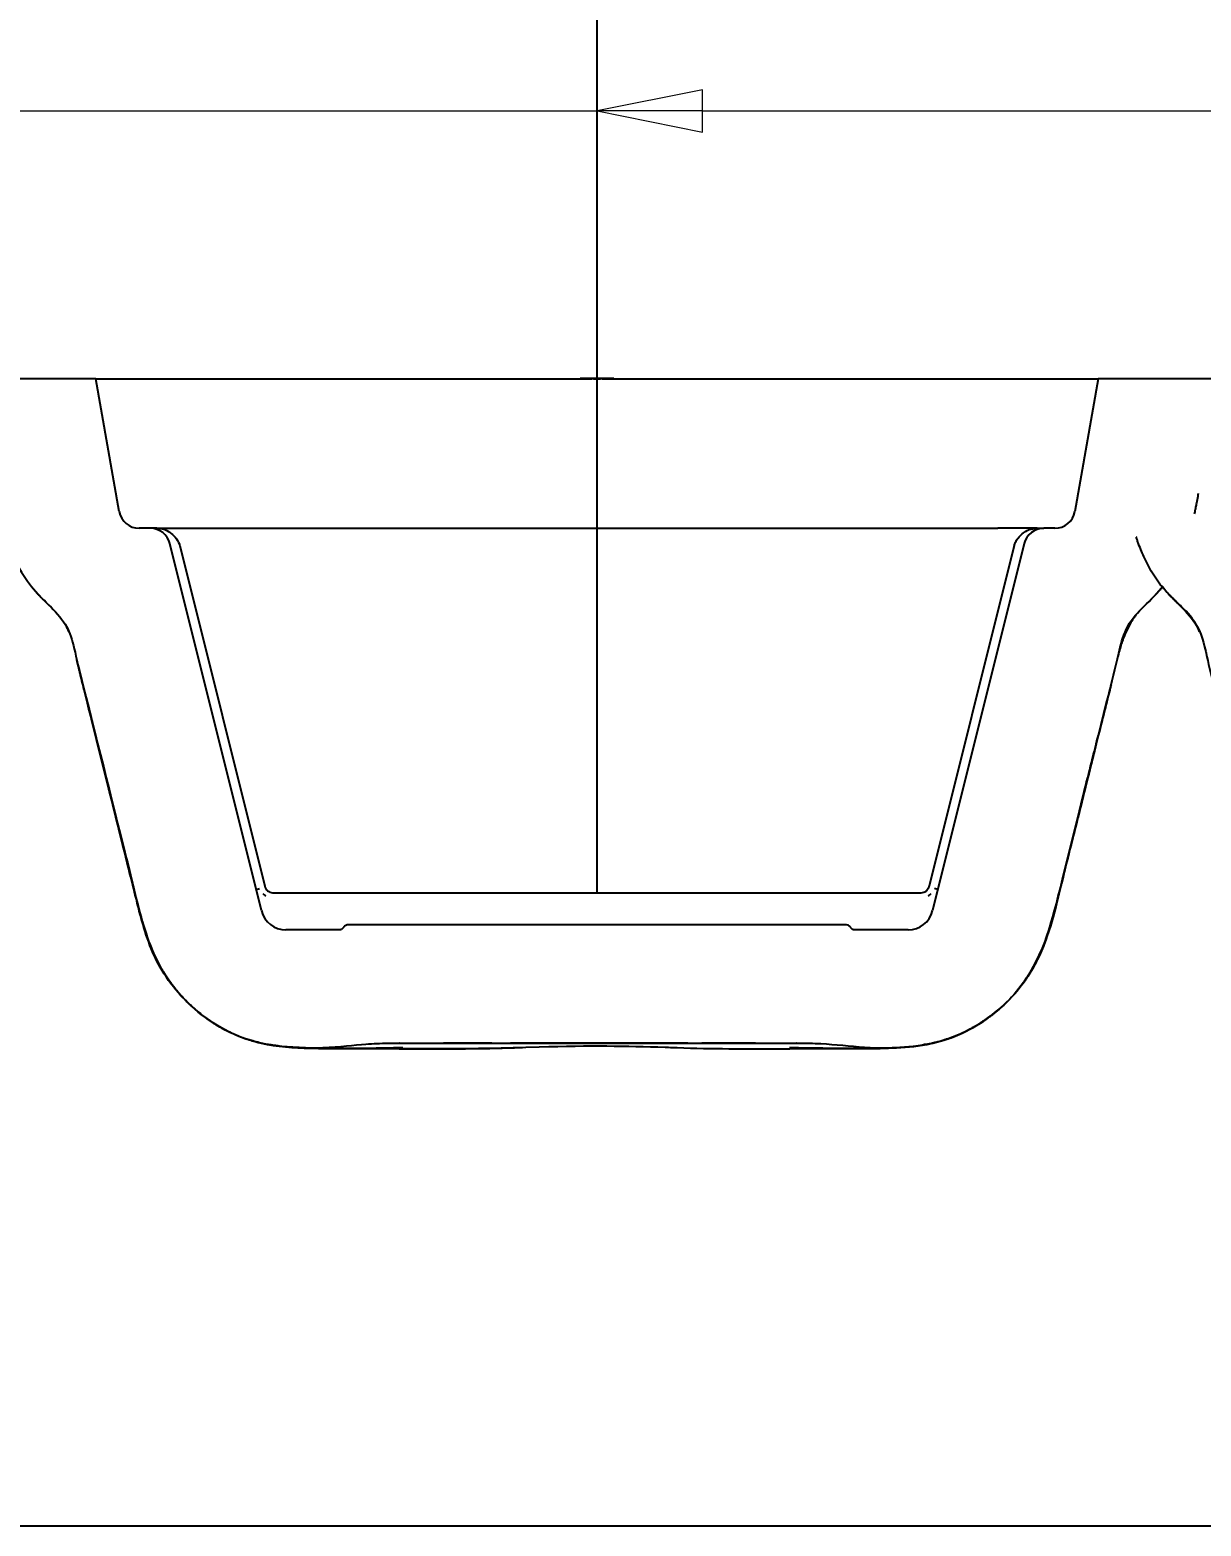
# Model space of a CAD drawing. Header units: millimetres. Extents: x 0 to 1486, y 0 to 1051.
# Drawn here: x 510.09 to 544.79, y 505.32 to 549.66 of the extents above; entities that cross this region are included whole.
import ezdxf

# ---------------------------------------------------------------- set-up
doc = ezdxf.new("R2010")
doc.units = ezdxf.units.MM
doc.header["$LTSCALE"] = 1.25
for name, color, linetype, lineweight, true_color in [('Bemaßungen(DIN)', 7, 'Continuous', 5, 0x262659), ('Schraffur', 7, 'Continuous', 9, 0x1e1e47), ('Sichtbare Kanten(DIN)', 7, 'Continuous', 25, 0x262659)]:
    doc.layers.add(name, color=color, linetype=linetype, lineweight=lineweight, true_color=true_color)
doc.styles.add('Aktuell-DINGroßer Text', font='arial.ttf')
doc.dimstyles.new('STANDARD-DIN', dxfattribs={"dimscale": 1.25, "dimtxt": 5.25, "dimasz": 2.5, "dimexe": 3.175, "dimexo": 0, "dimgap": 0.8, "dimtad": 1, "dimrnd": 1e-08, "dimtxsty": 'Aktuell-DINGroßer Text', "dimcen": 0.09, "dimdle": 10, "dimclrd": 256, "dimclre": 256, "dimclrt": 256, "dimazin": 2, "dimtfac": 0.666667, "dimtmove": 0, "dimatfit": 3, "dimfxl": 1, "dimtolj": 1, "dimlwd": 25, "dimlwe": 25, "dimarcsym": 0})

# ---------------------------------------------------------------- blocks, each defined once
blk = doc.blocks.new('*D120')
at = {"layer": 'Bemaßungen(DIN)', "color": 250, "linetype": 'Continuous', "lineweight": 25, "true_color": 0x3f3f3f, "transparency": 16777216}
blk.add_line((526.888, 524.094), (526.888, 551.23), dxfattribs=at)
at = {"layer": 'Defpoints', "color": 0, "linetype": 'Continuous', "transparency": 16777216}
for p in [(526.888, 551.23), (645.138, 539.324), (526.888, 524.094)]:
    blk.add_point(p, dxfattribs=at)
at = {"layer": 'Bemaßungen(DIN)', "color": 179, "linetype": 'Continuous', "lineweight": 25, "true_color": 0x262659, "transparency": 16777216, "insert": (526.888, 552.23), "char_height": 6.5625, "attachment_point": 4, "rotation": 90, "style": 'Aktuell-DINGroßer Text'}
blk.add_mtext('\\A1;118,25', dxfattribs=at)
blk = doc.blocks.new('*D121')
at = {"layer": 'Bemaßungen(DIN)', "color": 250, "linetype": 'Continuous', "lineweight": 25, "true_color": 0x3f3f3f, "transparency": 16777216}
blk.add_line((491.388, 524.094), (491.388, 551.23), dxfattribs=at)
at = {"layer": 'Defpoints', "color": 0, "linetype": 'Continuous', "transparency": 16777216}
for p in [(491.388, 551.23), (645.138, 539.324), (491.388, 524.094)]:
    blk.add_point(p, dxfattribs=at)
at = {"layer": 'Bemaßungen(DIN)', "color": 179, "linetype": 'Continuous', "lineweight": 25, "true_color": 0x262659, "transparency": 16777216, "insert": (491.388, 552.23), "char_height": 6.5625, "attachment_point": 4, "rotation": 90, "style": 'Aktuell-DINGroßer Text'}
blk.add_mtext('\\A1;153,75', dxfattribs=at)
blk = doc.blocks.new('*D122')
at = {"layer": 'Bemaßungen(DIN)', "color": 250, "linetype": 'Continuous', "lineweight": 25, "true_color": 0x3f3f3f, "transparency": 16777216}
blk.add_line((457.888, 524.094), (457.888, 551.23), dxfattribs=at)
at = {"layer": 'Defpoints', "color": 0, "linetype": 'Continuous', "transparency": 16777216}
for p in [(457.888, 551.23), (645.138, 539.324), (457.888, 524.094)]:
    blk.add_point(p, dxfattribs=at)
at = {"layer": 'Bemaßungen(DIN)', "color": 179, "linetype": 'Continuous', "lineweight": 25, "true_color": 0x262659, "transparency": 16777216, "insert": (457.888, 552.23), "char_height": 6.5625, "attachment_point": 4, "rotation": 90, "style": 'Aktuell-DINGroßer Text'}
blk.add_mtext('\\A1;187,25', dxfattribs=at)
blk = doc.blocks.new('*D123')
at = {"layer": 'Bemaßungen(DIN)', "color": 250, "linetype": 'Continuous', "lineweight": 25, "true_color": 0x3f3f3f, "transparency": 16777216}
blk.add_line((424.388, 524.094), (424.388, 551.23), dxfattribs=at)
at = {"layer": 'Defpoints', "color": 0, "linetype": 'Continuous', "transparency": 16777216}
for p in [(424.388, 551.23), (645.138, 539.324), (424.388, 524.094)]:
    blk.add_point(p, dxfattribs=at)
at = {"layer": 'Bemaßungen(DIN)', "color": 179, "linetype": 'Continuous', "lineweight": 25, "true_color": 0x262659, "transparency": 16777216, "insert": (424.388, 552.23), "char_height": 6.5625, "attachment_point": 4, "rotation": 90, "style": 'Aktuell-DINGroßer Text'}
blk.add_mtext('\\A1;220,75', dxfattribs=at)
blk = doc.blocks.new('*D124')
at = {"layer": 'Bemaßungen(DIN)', "color": 250, "linetype": 'Continuous', "lineweight": 25, "true_color": 0x3f3f3f, "transparency": 16777216}
blk.add_line((390.888, 524.094), (390.888, 551.23), dxfattribs=at)
at = {"layer": 'Defpoints', "color": 0, "linetype": 'Continuous', "transparency": 16777216}
for p in [(390.888, 551.23), (645.138, 539.324), (390.888, 524.094)]:
    blk.add_point(p, dxfattribs=at)
at = {"layer": 'Bemaßungen(DIN)', "color": 179, "linetype": 'Continuous', "lineweight": 25, "true_color": 0x262659, "transparency": 16777216, "insert": (390.888, 552.23), "char_height": 6.5625, "attachment_point": 4, "rotation": 90, "style": 'Aktuell-DINGroßer Text'}
blk.add_mtext('\\A1;254,25', dxfattribs=at)
blk = doc.blocks.new('*D125')
at = {"layer": 'Bemaßungen(DIN)', "color": 250, "linetype": 'Continuous', "lineweight": 25, "true_color": 0x3f3f3f, "transparency": 16777216}
blk.add_line((355.388, 523.144), (355.388, 551.23), dxfattribs=at)
at = {"layer": 'Defpoints', "color": 0, "linetype": 'Continuous', "transparency": 16777216}
for p in [(355.388, 551.23), (645.138, 539.324), (355.388, 523.144)]:
    blk.add_point(p, dxfattribs=at)
at = {"layer": 'Bemaßungen(DIN)', "color": 179, "linetype": 'Continuous', "lineweight": 25, "true_color": 0x262659, "transparency": 16777216, "insert": (355.388, 552.23), "char_height": 6.5625, "attachment_point": 4, "rotation": 90, "style": 'Aktuell-DINGroßer Text'}
blk.add_mtext('\\A1;289,75', dxfattribs=at)
blk = doc.blocks.new('*D126')
at = {"layer": 'Bemaßungen(DIN)', "color": 250, "linetype": 'Continuous', "lineweight": 25, "true_color": 0x3f3f3f, "transparency": 16777216}
blk.add_line((321.888, 524.094), (321.888, 551.23), dxfattribs=at)
at = {"layer": 'Defpoints', "color": 0, "linetype": 'Continuous', "transparency": 16777216}
for p in [(321.888, 551.23), (645.138, 539.324), (321.888, 524.094)]:
    blk.add_point(p, dxfattribs=at)
at = {"layer": 'Bemaßungen(DIN)', "color": 179, "linetype": 'Continuous', "lineweight": 25, "true_color": 0x262659, "transparency": 16777216, "insert": (321.888, 552.23), "char_height": 6.5625, "attachment_point": 4, "rotation": 90, "style": 'Aktuell-DINGroßer Text'}
blk.add_mtext('\\A1;323,25', dxfattribs=at)
blk = doc.blocks.new('*D127')
at = {"layer": 'Bemaßungen(DIN)', "color": 250, "linetype": 'Continuous', "lineweight": 25, "true_color": 0x3f3f3f, "transparency": 16777216}
blk.add_line((288.388, 524.094), (288.388, 551.23), dxfattribs=at)
at = {"layer": 'Defpoints', "color": 0, "linetype": 'Continuous', "transparency": 16777216}
for p in [(288.388, 551.23), (645.138, 539.324), (288.388, 524.094)]:
    blk.add_point(p, dxfattribs=at)
at = {"layer": 'Bemaßungen(DIN)', "color": 179, "linetype": 'Continuous', "lineweight": 25, "true_color": 0x262659, "transparency": 16777216, "insert": (288.388, 552.23), "char_height": 6.5625, "attachment_point": 4, "rotation": 90, "style": 'Aktuell-DINGroßer Text'}
blk.add_mtext('\\A1;356,75', dxfattribs=at)
blk = doc.blocks.new('*D128')
at = {"layer": 'Bemaßungen(DIN)', "color": 250, "linetype": 'Continuous', "lineweight": 25, "true_color": 0x3f3f3f, "transparency": 16777216}
blk.add_line((254.888, 524.094), (254.888, 551.23), dxfattribs=at)
at = {"layer": 'Defpoints', "color": 0, "linetype": 'Continuous', "transparency": 16777216}
for p in [(254.888, 551.23), (645.138, 539.324), (254.888, 524.094)]:
    blk.add_point(p, dxfattribs=at)
at = {"layer": 'Bemaßungen(DIN)', "color": 179, "linetype": 'Continuous', "lineweight": 25, "true_color": 0x262659, "transparency": 16777216, "insert": (254.888, 552.23), "char_height": 6.5625, "attachment_point": 4, "rotation": 90, "style": 'Aktuell-DINGroßer Text'}
blk.add_mtext('\\A1;390,25', dxfattribs=at)
blk = doc.blocks.new('2DTransSymbol3')
at = {"layer": 'Bemaßungen(DIN)'}
for p, q in [((424.011, 438.309), (421.511, 437.809)), ((424.011, 437.309), (424.011, 438.309)), ((395.611, 437.809), (421.511, 437.809)), ((424.011, 437.809), (421.511, 437.809)), ((421.511, 437.809), (424.011, 437.309)), ((424.011, 437.809), (448.311, 437.809))]:
    blk.add_line(p, q, dxfattribs=at)
at = {"layer": 'Bemaßungen(DIN)', "flags": 128}
blk.add_lwpolyline([(424.011, 438.309), (421.511, 437.809), (424.011, 437.309), (424.011, 438.309)], dxfattribs=at)
at = {"layer": 'Bemaßungen(DIN)'}
blk.add_solid([(424.011, 438.309), (421.511, 437.809), (424.011, 437.309), (424.011, 438.309)], dxfattribs=at)
blk = doc.blocks.new('*D131')
at = {"layer": 'Bemaßungen(DIN)', "color": 250, "linetype": 'Continuous', "lineweight": 25, "true_color": 0x3f3f3f, "transparency": 16777216}
for p, q in [((441.138, 539.324), (441.138, 593.293)), ((577.138, 539.324), (577.138, 593.293)), ((444.263, 589.324), (574.013, 589.324))]:
    blk.add_line(p, q, dxfattribs=at)
at = {"layer": 'Bemaßungen(DIN)', "color": 250, "linetype": 'Continuous', "true_color": 0x3f3f3f, "transparency": 16777216}
for points in [[(444.263, 589.845), (444.263, 588.803), (441.138, 589.324)], [(574.013, 589.845), (574.013, 588.803), (577.138, 589.324)]]:
    blk.add_solid(points, dxfattribs=at)
at = {"layer": 'Defpoints', "color": 0, "linetype": 'Continuous', "transparency": 16777216}
for p in [(577.138, 589.324), (441.138, 539.324), (577.138, 539.324)]:
    blk.add_point(p, dxfattribs=at)
at = {"layer": 'Bemaßungen(DIN)', "color": 179, "linetype": 'Continuous', "lineweight": 25, "true_color": 0x262659, "transparency": 16777216, "insert": (502.2, 597.03), "char_height": 6.5625, "attachment_point": 1, "style": 'Aktuell-DINGroßer Text'}
blk.add_mtext('\\A1;136', dxfattribs=at)

msp = doc.modelspace()

# ---------------------------------------------------------------- hatches: boundary and pattern name
at = {"layer": 'Schraffur'}
h = msp.add_hatch(dxfattribs=at)
h.set_pattern_fill('ANSI31', color=256, scale=31.75, style=0)
h.set_pattern_definition([(45, (0, 0), (-2.80633, 2.80633), [])])
h.paths.add_polyline_path([(526.788, 539.329), (526.788, 539.324), (526.988, 539.324), (526.988, 539.329)])

# ---------------------------------------------------------------- linework, layer by layer
at = {"layer": 'Sichtbare Kanten(DIN)'}
for p, q in [((512.038, 539.324), (506.238, 539.324)), ((512.038, 539.324), (512.826, 539.324)), ((512.732, 535.39), (512.038, 539.324)), ((512.826, 539.324), (526.738, 539.324)), ((527.388, 539.334), (526.388, 539.334)), ((526.388, 539.324), (526.388, 539.334)), ((526.738, 539.329), (526.788, 539.329)), ((526.738, 539.324), (526.738, 539.329)), ((526.788, 539.324), (526.738, 539.324)), ((526.788, 539.329), (526.788, 539.324)), ((526.988, 539.329), (526.788, 539.329)), ((526.788, 539.324), (526.988, 539.324)), ((526.988, 539.329), (527.038, 539.329)), ((526.988, 539.324), (526.988, 539.329)), ((527.038, 539.324), (526.988, 539.324)), ((527.038, 539.324), (527.038, 539.329)), ((527.038, 539.324), (540.95, 539.324)), ((527.388, 539.324), (527.388, 539.334)), ((540.95, 539.324), (541.738, 539.324)), ((541.738, 539.324), (541.045, 535.39)), ((545.538, 539.324), (541.738, 539.324)), ((513.651, 534.894), (513.323, 534.894)), ((513.848, 534.894), (513.651, 534.894)), ((513.848, 534.894), (515.009, 534.894)), ((513.848, 534.894), (513.848, 534.894)), ((515.009, 534.894), (538.767, 534.894)), ((539.929, 534.894), (538.767, 534.894)), ((539.929, 534.894), (539.928, 534.894)), ((539.929, 534.894), (540.126, 534.894)), ((540.454, 534.894), (540.126, 534.894)), ((516.945, 523.562), (514.233, 534.439)), ((514.528, 534.379), (517.045, 524.283)), ((539.249, 534.379), (536.732, 524.283)), ((539.544, 534.439), (536.832, 523.562)), ((516.787, 524.194), (516.887, 524.219)), ((517.287, 524.094), (536.489, 524.094)), ((536.989, 524.194), (536.889, 524.219)), ((519.268, 522.994), (517.672, 522.994)), ((534.241, 523.144), (519.536, 523.144)), ((536.104, 522.994), (534.509, 522.994)), ((580.039, 505.324), (505.238, 505.324))]:
    msp.add_line(p, q, dxfattribs=at)
for centre, radius, start, end in [((513.323, 535.494), 0.6, 190, 270), ((540.454, 535.494), 0.6, 270, 350), ((513.651, 534.294), 0.6, 14, 90), ((540.126, 534.294), 0.6, 90, 166), ((517.672, 523.744), 0.75, 194, 270), ((536.104, 523.744), 0.75, 270, 346)]:
    msp.add_arc(centre, radius, start, end, dxfattribs=at)
for centre, major_axis, start_param, end_param in [((517.077, 524.226), (-0.103, 0.228), 1.992369, 2.529584), ((536.699, 524.226), (0.103, 0.228), 3.753602, 4.290815)]:
    msp.add_ellipse(centre, major_axis=major_axis, ratio=0.641959, start_param=start_param, end_param=end_param, dxfattribs=at)
for points, knots in [([(544.701, 535.923), (544.696, 535.894), (544.691, 535.865), (544.674, 535.771), (544.662, 535.706), (544.641, 535.598), (544.633, 535.557), (544.616, 535.472), (544.606, 535.426), (544.593, 535.363), (544.589, 535.343), (544.584, 535.324)], [0.26099073, 0.26099073, 0.26099073, 0.26099073, 0.27092206, 0.27092206, 0.29350328, 0.29350328, 0.30661956, 0.30661956, 0.32017298, 0.32017298, 0.32628416, 0.32628416, 0.32628416, 0.32628416]), ([(509.192, 535.324), (509.276, 534.927), (509.407, 534.412), (509.961, 533.312), (510.32, 532.943), (510.756, 532.507), (510.939, 532.329), (511.352, 531.737), (511.362, 531.412), (512.038, 528.744), (512.484, 526.935), (513.11, 524.46), (513.255, 523.785), (513.644, 522.476), (513.871, 521.965), (514.54, 521.026), (514.977, 520.584), (516.193, 519.804), (516.793, 519.657), (518.261, 519.403), (519.373, 519.552), (520.508, 519.646), (520.693, 519.632), (524.607, 519.643), (527.052, 519.635), (530.106, 519.638), (530.717, 519.637), (532.664, 519.637), (533.086, 519.644), (534.402, 519.576), (535.184, 519.417), (536.913, 519.619), (537.448, 519.775), (538.328, 520.267), (538.833, 520.601), (539.786, 521.709), (540.068, 522.368), (540.418, 523.376), (540.721, 524.657), (541.502, 527.809), (541.598, 528.182), (541.918, 529.461), (542.142, 530.324), (542.403, 531.437), (542.466, 531.68), (542.816, 532.415), (543.194, 532.6), (543.641, 533.164)], [-7.687613, -7.687613, -7.687613, -7.687613, -7.523964, -7.523964, -7.333625, -7.333625, -7.200111, -7.200111, -6.943747, -6.943747, -6.406092, -6.406092, -6.207145, -6.207145, -6.012252, -6.012252, -5.828749, -5.828749, -5.605769, -5.605769, -4.981686, -4.981686, -4.53518, -4.53518, -3.792692, -3.792692, -3.607367, -3.607367, -3.201201, -3.201201, -2.374058, -2.374058, -1.869938, -1.869938, -1.563441, -1.563441, -1.211181, -1.211181, -0.800179, -0.800179, -0.642499, -0.642499, -0.313232, -0.313232, -0.2205, -0.2205, -0.002297, -0.002297, -0.002297, -0.002297]), ([(513.848, 534.894), (513.917, 534.894), (513.986, 534.884), (514.116, 534.843), (514.177, 534.813), (514.289, 534.735), (514.34, 534.687), (514.439, 534.57), (514.487, 534.498), (514.52, 534.406), (514.524, 534.393), (514.528, 534.379)], [0, 0, 0, 0, 0.0206505, 0.0206505, 0.04066916, 0.04066916, 0.06156667, 0.06156667, 0.08663742, 0.08663742, 0.09083953, 0.09083953, 0.09083953, 0.09083953]), ([(539.249, 534.379), (539.257, 534.414), (539.271, 534.447), (539.308, 534.52), (539.333, 534.558), (539.407, 534.658), (539.464, 534.715), (539.595, 534.812), (539.673, 534.851), (539.811, 534.887), (539.87, 534.894), (539.928, 534.894)], [0.00000111, 0.00000111, 0.00000111, 0.00000111, 0.01070815, 0.01070815, 0.02441214, 0.02441214, 0.04800203, 0.04800203, 0.07335574, 0.07335574, 0.09085667, 0.09085667, 0.09085667, 0.09085667]), ([(543.63, 533.158), (543.602, 533.193), (543.573, 533.23), (543.383, 533.486), (543.228, 533.759), (543.051, 534.14), (542.99, 534.283), (542.922, 534.47), (542.91, 534.504), (542.888, 534.569), (542.878, 534.599), (542.868, 534.631), (542.867, 534.631), (542.867, 534.632), (542.867, 534.632), (542.867, 534.632), (542.867, 534.632), (542.867, 534.632), (542.867, 534.632), (542.867, 534.632), (542.867, 534.632), (542.867, 534.632)], [6.5142179, 6.5142179, 6.5142179, 6.5142179, 6.571912, 6.571912, 6.8763125, 6.8763125, 7.0272171, 7.0272171, 7.0627954, 7.0627954, 7.0894853, 7.0894853, 7.089798, 7.089798, 7.0899186, 7.0899186, 7.0899488, 7.0899488, 7.0899638, 7.0899638, 7.0899746, 7.0899746, 7.0899746, 7.0899746]), ([(510.606, 532.657), (510.569, 532.694), (510.462, 532.801), (510.399, 532.865), (510.4, 532.863), (510.384, 532.88), (510.375, 532.889), (510.343, 532.922), (510.308, 532.959), (510.282, 532.987), (510.281, 532.987), (510.281, 532.988)], [0, 0, 0, 0, 0.830661, 0.830661, 0.947102, 0.947102, 1.006443, 1.006443, 1.094561, 1.094561, 1.095488, 1.095488, 1.095488, 1.095488]), ([(543.587, 533.088), (543.57, 533.068), (543.535, 533.028), (543.484, 532.971), (543.469, 532.956), (543.369, 532.851), (543.35, 532.832), (543.321, 532.803), (543.318, 532.8), (543.31, 532.791)], [0, 0, 0, 0, 0.095162, 0.095162, 0.273817, 0.273817, 0.809889, 0.809889, 1.094998, 1.094998, 1.094998, 1.094998]), ([(543.64, 533.152), (543.64, 533.152), (543.64, 533.152), (543.641, 533.158), (543.641, 533.163), (543.641, 533.164)], [12.2755904, 12.2755904, 12.2755904, 12.2755904, 12.3506044, 12.3506044, 12.9651301, 12.9651301, 12.9651301, 12.9651301]), ([(543.641, 533.164), (543.824, 532.938), (543.993, 532.77), (544.306, 532.458), (544.474, 532.287), (544.8, 531.797), (544.866, 531.506), (545.023, 530.776), (545.101, 530.466), (545.487, 529.019), (545.76, 527.872), (546.736, 523.906), (546.86, 523.432), (547.14, 522.488), (547.364, 521.978), (548.032, 521.034), (548.468, 520.593), (549.681, 519.808), (550.283, 519.66), (551.888, 519.376), (552.813, 519.555), (554.296, 519.662), (555.441, 519.636), (556.104, 519.637)], [-4.9801344, -4.9801344, -4.9801344, -4.9801344, -4.977648, -4.977648, -4.9747138, -4.9747138, -4.9702324, -4.9702324, -4.9668738, -4.9668738, -4.9544858, -4.9544858, -4.9239441, -4.9239441, -4.8567962, -4.8567962, -4.7928365, -4.7928365, -4.7144891, -4.7144891, -4.4611156, -4.4611156, -4.2614437, -4.2614437, -4.2614437, -4.2614437]), ([(544.106, 532.657), (544.069, 532.694), (543.962, 532.801), (543.889, 532.875), (543.856, 532.906), (543.781, 532.988)], [0, 0, 0, 0, 0.830661, 0.830661, 1.095169, 1.095169, 1.095169, 1.095169]), ([(544.638, 532.038), (544.533, 532.231), (544.406, 532.377), (544.119, 532.656), (544.033, 532.734), (543.948, 532.817)], [5.4508404, 5.4508404, 5.4508404, 5.4508404, 5.8298962, 5.8298962, 5.9976794, 5.9976794, 5.9976794, 5.9976794]), ([(542.862, 532.333), (542.843, 532.307), (542.823, 532.281), (542.772, 532.208), (542.739, 532.158), (542.664, 532.032), (542.621, 531.951), (542.545, 531.789), (542.511, 531.707), (542.439, 531.515), (542.403, 531.403), (542.364, 531.261), (542.355, 531.23), (542.348, 531.2)], [12.2833561, 12.2833561, 12.2833561, 12.2833561, 12.29975, 12.29975, 12.3234645, 12.3234645, 12.3524494, 12.3524494, 12.3787584, 12.3787584, 12.4139626, 12.4139626, 12.4236431, 12.4236431, 12.4236431, 12.4236431]), ([(542.712, 532.143), (542.624, 532.005), (542.539, 531.83), (542.424, 531.482), (542.393, 531.374), (542.362, 531.26)], [0.20660695, 0.20660695, 0.20660695, 0.20660695, 0.26852783, 0.26852783, 0.29283021, 0.29283021, 0.29283021, 0.29283021]), ([(511.175, 531.973), (511.175, 531.973), (511.173, 531.977), (511.151, 532.018), (511.149, 532.02), (511.149, 532.02)], [0.6151963, 0.6151963, 0.6151963, 0.6151963, 0.7037478, 0.7037478, 1.0966257, 1.0966257, 1.0966257, 1.0966257]), ([(511.243, 531.826), (511.243, 531.826), (511.237, 531.84), (511.221, 531.877), (511.21, 531.901), (511.183, 531.958), (511.176, 531.973), (511.171, 531.981)], [0.3210195, 0.3210195, 0.3210195, 0.3210195, 0.3500504, 0.3500504, 0.3830467, 0.3830467, 0.4653909, 0.4653909, 0.4653909, 0.4653909]), ([(542.62, 531.997), (542.62, 531.997), (542.606, 531.97), (542.592, 531.942), (542.589, 531.937), (542.589, 531.937)], [0.0348995, 0.0348995, 0.0348995, 0.0348995, 0.5477265, 0.5477265, 0.6016797, 0.6016797, 0.6016797, 0.6016797]), ([(544.675, 531.973), (544.675, 531.973), (544.66, 532.001), (544.652, 532.015), (544.649, 532.02), (544.649, 532.02)], [0.5841657, 0.5841657, 0.5841657, 0.5841657, 0.9671871, 0.9671871, 1.0655927, 1.0655927, 1.0655927, 1.0655927]), ([(544.743, 531.826), (544.743, 531.826), (544.743, 531.827), (544.737, 531.84), (544.723, 531.874), (544.692, 531.94), (544.684, 531.955), (544.676, 531.972), (544.674, 531.976), (544.672, 531.979)], [0.2897844, 0.2897844, 0.2897844, 0.2897844, 0.2976946, 0.2976946, 0.3418645, 0.3418645, 0.4055819, 0.4055819, 0.4342417, 0.4342417, 0.4342417, 0.4342417]), ([(511.673, 530.199), (511.671, 530.209), (511.668, 530.218), (511.641, 530.327), (511.618, 530.417), (511.586, 530.543), (511.576, 530.582), (511.558, 530.653), (511.551, 530.684), (511.538, 530.735), (511.534, 530.752), (511.528, 530.778), (511.525, 530.787), (511.521, 530.805), (511.519, 530.815), (511.514, 530.833), (511.512, 530.842), (511.506, 530.868), (511.502, 530.884), (511.492, 530.926), (511.487, 530.949), (511.479, 530.984), (511.476, 530.996), (511.473, 531.007)], [3.0035656, 3.0035656, 3.0035656, 3.0035656, 3.0070512, 3.0070512, 3.0444186, 3.0444186, 3.0617376, 3.0617376, 3.0747547, 3.0747547, 3.0804815, 3.0804815, 3.0833299, 3.0833299, 3.0861861, 3.0861861, 3.0890409, 3.0890409, 3.0947962, 3.0947962, 3.1062583, 3.1062583, 3.1133772, 3.1133772, 3.1133772, 3.1133772]), ([(529.116, 519.499), (529.046, 519.501), (528.976, 519.503), (527.73, 519.545), (526.708, 519.563), (522.986, 519.447), (521.89, 519.468), (518.13, 519.482), (517.414, 519.494), (516.431, 519.771), (515.824, 519.97), (514.669, 520.869), (514.252, 521.348), (513.678, 522.361), (513.511, 522.847), (513.193, 524.064), (512.876, 525.362), (511.807, 529.641), (511.769, 529.795), (511.663, 530.225), (511.62, 530.4), (511.582, 530.556)], [1.2071993, 1.2071993, 1.2071993, 1.2071993, 1.2152778, 1.2152778, 1.350537, 1.350537, 1.5436528, 1.5436528, 1.6820752, 1.6820752, 1.7348484, 1.7348484, 1.7744003, 1.7744003, 1.8085991, 1.8085991, 1.833473, 1.833473, 1.8354651, 1.8354651, 1.837134, 1.837134, 1.837134, 1.837134]), ([(514.993, 520.629), (514.976, 520.644), (514.957, 520.66), (514.904, 520.708), (514.887, 520.724), (514.849, 520.758), (514.833, 520.773), (514.793, 520.811), (514.769, 520.834), (514.725, 520.878), (514.708, 520.895), (514.674, 520.93), (514.655, 520.949), (514.617, 520.989), (514.598, 521.01), (514.541, 521.072), (514.505, 521.113), (514.406, 521.23), (514.347, 521.303), (514.203, 521.494), (514.123, 521.61), (514.016, 521.785), (513.99, 521.829), (513.91, 521.97), (513.856, 522.073), (513.76, 522.275), (513.715, 522.377), (513.55, 522.788), (513.452, 523.106), (513.331, 523.557), (513.296, 523.695), (513.232, 523.958), (513.201, 524.086), (513.143, 524.325), (513.112, 524.45), (513.038, 524.743), (512.995, 524.913), (512.853, 525.477), (512.754, 525.871), (512.613, 526.438), (512.571, 526.61), (512.492, 526.93), (512.455, 527.079), (512.395, 527.323), (512.371, 527.417), (512.315, 527.64), (512.284, 527.765), (512.229, 527.981), (512.206, 528.072), (512.165, 528.231), (512.148, 528.298), (512.117, 528.421), (512.103, 528.477), (512.077, 528.582), (512.065, 528.633), (512.031, 528.768), (512.011, 528.849), (511.954, 529.085), (511.918, 529.238), (511.868, 529.439), (511.862, 529.463), (511.853, 529.501), (511.85, 529.515), (511.843, 529.541), (511.84, 529.555), (511.83, 529.594), (511.824, 529.618), (511.808, 529.682), (511.799, 529.718), (511.774, 529.815), (511.761, 529.863), (511.738, 529.952), (511.728, 529.988), (511.715, 530.04), (511.71, 530.056), (511.709, 530.061)], [0, 0, 0, 0, 0.082924, 0.082924, 0.113058, 0.113058, 0.130031, 0.130031, 0.146789, 0.146789, 0.155138, 0.155138, 0.163507, 0.163507, 0.171886, 0.171886, 0.188731, 0.188731, 0.222119, 0.222119, 0.275287, 0.275287, 0.292074, 0.292074, 0.325981, 0.325981, 0.359154, 0.359154, 0.459188, 0.459188, 0.501882, 0.501882, 0.540647, 0.540647, 0.579251, 0.579251, 0.631571, 0.631571, 0.753978, 0.753978, 0.807055, 0.807055, 0.85353, 0.85353, 0.882297, 0.882297, 0.924167, 0.924167, 0.955494, 0.955494, 0.976871, 0.976871, 0.993705, 0.993705, 1.01053, 1.01053, 1.043767, 1.043767, 1.103749, 1.103749, 1.111418, 1.111418, 1.115585, 1.115585, 1.119757, 1.119757, 1.128196, 1.128196, 1.144983, 1.144983, 1.178506, 1.178506, 1.21889, 1.21889, 1.258056, 1.258056, 1.258056, 1.258056]), ([(512.068, 528.619), (512.052, 528.685), (512.035, 528.75), (511.994, 528.92), (511.968, 529.024), (511.905, 529.282), (511.866, 529.443), (511.818, 529.634), (511.81, 529.667), (511.789, 529.751), (511.776, 529.803), (511.755, 529.884), (511.747, 529.917), (511.733, 529.969), (511.728, 529.989), (511.723, 530.008)], [6.973823, 6.973823, 6.973823, 6.973823, 6.9940333, 6.9940333, 7.0281052, 7.0281052, 7.0775634, 7.0775634, 7.0875716, 7.0875716, 7.1047711, 7.1047711, 7.1190599, 7.1190599, 7.1288467, 7.1288467, 7.1288467, 7.1288467]), ([(542.117, 530.255), (542.109, 530.224), (542.101, 530.191), (542.073, 530.076), (542.05, 529.985), (542.008, 529.815), (541.987, 529.733), (541.923, 529.478), (541.88, 529.305), (541.751, 528.794), (541.668, 528.459), (541.5, 527.782), (541.413, 527.434), (541.067, 526.047), (540.805, 525.015), (540.457, 523.575), (540.354, 523.178), (540.087, 522.416), (539.92, 522.047), (539.555, 521.455), (539.374, 521.215), (539.022, 520.836), (538.857, 520.684), (538.651, 520.517), (538.611, 520.486), (538.55, 520.44), (538.527, 520.423), (538.481, 520.389), (538.458, 520.373), (538.422, 520.347), (538.408, 520.337), (538.377, 520.316), (538.363, 520.306), (538.322, 520.279), (538.306, 520.268), (538.261, 520.238), (538.245, 520.228), (538.209, 520.205), (538.2, 520.2), (538.171, 520.182), (538.148, 520.167), (538.102, 520.14), (538.079, 520.126), (538.017, 520.09), (537.977, 520.068), (537.843, 519.995), (537.748, 519.948), (537.402, 519.793), (537.148, 519.709), (536.751, 519.615), (536.611, 519.588), (536.287, 519.538), (536.105, 519.52), (535.832, 519.502), (535.732, 519.497), (535.63, 519.493)], [4.08157, 4.08157, 4.08157, 4.08157, 4.093286, 4.093286, 4.121328, 4.121328, 4.146354, 4.146354, 4.20029, 4.20029, 4.304546, 4.304546, 4.412182, 4.412182, 4.734616, 4.734616, 4.857162, 4.857162, 4.977617, 4.977617, 5.067065, 5.067065, 5.132843, 5.132843, 5.148528, 5.148528, 5.15859, 5.15859, 5.171509, 5.171509, 5.184616, 5.184616, 5.205706, 5.205706, 5.256909, 5.256909, 5.277506, 5.277506, 5.283278, 5.283278, 5.293293, 5.293293, 5.301667, 5.301667, 5.315844, 5.315844, 5.347913, 5.347913, 5.430698, 5.430698, 5.473282, 5.473282, 5.528841, 5.528841, 5.560514, 5.560514, 5.560514, 5.560514]), ([(542.094, 530.166), (542.093, 530.164), (542.093, 530.162), (542.083, 530.122), (542.071, 530.076), (542.05, 529.992), (542.042, 529.959), (542.022, 529.881), (542.01, 529.832), (541.987, 529.744), (541.977, 529.703), (541.952, 529.602), (541.937, 529.541), (541.894, 529.368), (541.866, 529.258), (541.809, 529.026), (541.777, 528.9), (541.746, 528.774)], [1.5704608, 1.5704608, 1.5704608, 1.5704608, 1.571481, 1.571481, 1.5942964, 1.5942964, 1.6062892, 1.6062892, 1.6213371, 1.6213371, 1.6337847, 1.6337847, 1.6529302, 1.6529302, 1.689707, 1.689707, 1.7289509, 1.7289509, 1.7289509, 1.7289509]), ([(511.898, 529.33), (511.898, 529.33), (511.895, 529.34), (511.885, 529.381), (511.876, 529.421), (511.85, 529.522), (511.833, 529.588), (511.816, 529.65)], [7.3528642, 7.3528642, 7.3528642, 7.3528642, 7.3792794, 7.3792794, 7.4218342, 7.4218342, 7.474012, 7.474012, 7.474012, 7.474012]), ([(512.514, 526.827), (512.499, 526.887), (512.484, 526.947), (512.362, 527.426), (512.253, 527.848), (512.071, 528.591), (511.994, 528.911), (511.909, 529.233)], [16.7153949, 16.7153949, 16.7153949, 16.7153949, 16.7339886, 16.7339886, 16.8644637, 16.8644637, 16.9659104, 16.9659104, 16.9659104, 16.9659104]), ([(515.141, 520.507), (515.139, 520.509), (515.136, 520.511), (515.008, 520.613), (514.885, 520.72), (514.668, 520.932), (514.572, 521.035), (514.358, 521.283), (514.243, 521.434), (513.907, 521.937), (513.724, 522.323), (513.456, 523.073), (513.353, 523.462), (513.138, 524.335), (513.018, 524.821), (512.795, 525.702), (512.698, 526.094), (512.555, 526.669), (512.51, 526.852), (512.397, 527.309), (512.328, 527.585), (512.231, 527.973), (512.2, 528.093), (512.17, 528.214)], [6.0852515, 6.0852515, 6.0852515, 6.0852515, 6.0863297, 6.0863297, 6.1374712, 6.1374712, 6.1789904, 6.1789904, 6.2358579, 6.2358579, 6.3605459, 6.3605459, 6.4790962, 6.4790962, 6.630522, 6.630522, 6.7522849, 6.7522849, 6.8085784, 6.8085784, 6.8934402, 6.8934402, 6.9318028, 6.9318028, 6.9318028, 6.9318028]), ([(541.662, 528.438), (541.654, 528.407), (541.647, 528.377), (541.597, 528.179), (541.556, 528.012), (541.462, 527.639), (541.41, 527.432), (541.26, 526.828), (541.162, 526.43), (540.978, 525.686), (540.889, 525.336), (540.752, 524.799), (540.704, 524.61), (540.598, 524.175), (540.538, 523.918), (540.38, 523.29), (540.271, 522.917), (540.051, 522.358), (539.96, 522.158), (539.737, 521.743), (539.602, 521.531), (539.451, 521.332)], [1.7638097, 1.7638097, 1.7638097, 1.7638097, 1.7734022, 1.7734022, 1.8267571, 1.8267571, 1.8905092, 1.8905092, 2.0134243, 2.0134243, 2.1214921, 2.1214921, 2.1800104, 2.1800104, 2.2581031, 2.2581031, 2.3744723, 2.3744723, 2.4396513, 2.4396513, 2.5160889, 2.5160889, 2.5160889, 2.5160889]), ([(517.045, 524.283), (517.051, 524.257), (517.062, 524.232), (517.091, 524.187), (517.109, 524.167), (517.15, 524.133), (517.173, 524.12), (517.223, 524.101), (517.25, 524.095), (517.28, 524.094), (517.284, 524.094), (517.287, 524.094)], [0, 0, 0, 0, 0.0080009, 0.0080009, 0.01597702, 0.01597702, 0.02393362, 0.02393362, 0.03189668, 0.03189668, 0.03302102, 0.03302102, 0.03302102, 0.03302102]), ([(536.489, 524.094), (536.516, 524.094), (536.543, 524.098), (536.593, 524.115), (536.617, 524.128), (536.66, 524.159), (536.679, 524.179), (536.709, 524.223), (536.721, 524.247), (536.73, 524.276), (536.731, 524.28), (536.732, 524.283)], [0, 0, 0, 0, 0.00800071, 0.00800071, 0.01597675, 0.01597675, 0.02393328, 0.02393328, 0.03189641, 0.03189641, 0.03302102, 0.03302102, 0.03302102, 0.03302102]), ([(519.345, 523.03), (519.34, 523.023), (519.334, 523.018), (519.321, 523.008), (519.314, 523.004), (519.293, 522.996), (519.28, 522.994), (519.268, 522.994)], [-0.008074781, -0.008074781, -0.008074781, -0.008074781, -0.005897965, -0.005897965, -0.003720861, -0.003720861, -0.000004968, -0.000004968, -0.000004968, -0.000004968]), ([(519.381, 523.072), (519.375, 523.065), (519.369, 523.058), (519.357, 523.044), (519.351, 523.037), (519.345, 523.03)], [-0.005590274, -0.005590274, -0.005590274, -0.005590274, -0.002793492, -0.002793492, 0, 0, 0, 0]), ([(519.536, 523.144), (519.519, 523.144), (519.503, 523.142), (519.471, 523.134), (519.456, 523.128), (519.417, 523.108), (519.397, 523.091), (519.381, 523.072)], [-0.01603852, -0.01603852, -0.01603852, -0.01603852, -0.01167072, -0.01167072, -0.00732242, -0.00732242, -0.00000058, -0.00000058, -0.00000058, -0.00000058]), ([(534.395, 523.072), (534.385, 523.085), (534.373, 523.096), (534.347, 523.115), (534.333, 523.123), (534.292, 523.139), (534.266, 523.144), (534.241, 523.144)], [-0.01614553, -0.01614553, -0.01614553, -0.01614553, -0.01179334, -0.01179334, -0.00744309, -0.00744309, -0.00000054, -0.00000054, -0.00000054, -0.00000054]), ([(534.431, 523.03), (534.425, 523.037), (534.419, 523.044), (534.407, 523.058), (534.401, 523.065), (534.395, 523.072)], [-0.005625768, -0.005625768, -0.005625768, -0.005625768, -0.002811067, -0.002811067, -0.000011436, -0.000011436, -0.000011436, -0.000011436]), ([(534.509, 522.994), (534.501, 522.994), (534.493, 522.995), (534.477, 522.999), (534.469, 523.002), (534.45, 523.012), (534.439, 523.02), (534.431, 523.03)], [-0.007980929, -0.007980929, -0.007980929, -0.007980929, -0.005820159, -0.005820159, -0.003652784, -0.003652784, 0, 0, 0, 0]), ([(513.792, 522.221), (513.792, 522.221), (513.79, 522.225), (513.775, 522.258), (513.742, 522.329), (513.666, 522.514), (513.643, 522.573), (513.622, 522.628)], [265.8330682, 265.8330682, 265.8330682, 265.8330682, 265.8575898, 265.8575898, 265.9435827, 265.9435827, 265.9846, 265.9846, 265.9846, 265.9846]), ([(538.926, 520.754), (538.91, 520.74), (538.895, 520.726), (538.766, 520.61), (538.644, 520.511), (538.513, 520.413), (538.484, 520.392), (538.447, 520.366), (538.437, 520.358), (538.423, 520.348), (538.419, 520.346), (538.419, 520.346)], [2.599478, 2.599478, 2.599478, 2.599478, 2.6072531, 2.6072531, 2.665146, 2.665146, 2.6924007, 2.6924007, 2.7168587, 2.7168587, 2.7443779, 2.7443779, 2.7443779, 2.7443779]), ([(524.684, 519.498), (524.034, 519.475), (523.383, 519.463), (522.321, 519.458), (521.853, 519.459), (520.902, 519.463), (520.412, 519.463), (519.351, 519.466), (518.78, 519.46), (517.724, 519.496), (517.236, 519.545), (516.642, 519.705), (516.516, 519.745), (516.204, 519.861), (516.034, 519.939), (515.734, 520.098), (515.596, 520.18), (515.422, 520.296), (515.385, 520.321), (515.349, 520.347)], [0, 0, 0, 0, 0.1956197, 0.1956197, 0.3344143, 0.3344143, 0.4811936, 0.4811936, 0.6528034, 0.6528034, 0.7979836, 0.7979836, 0.837418, 0.837418, 0.9004023, 0.9004023, 0.9542544, 0.9542544, 0.9686447, 0.9686447, 0.9686447, 0.9686447]), ([(515.91, 520.011), (515.881, 520.025), (515.854, 520.04), (515.817, 520.06), (515.806, 520.066), (515.783, 520.079), (515.772, 520.085), (515.754, 520.095), (515.748, 520.099), (515.734, 520.106), (515.731, 520.108), (515.729, 520.109), (515.729, 520.109), (515.729, 520.109)], [9.13220337, 9.13220337, 9.13220337, 9.13220337, 9.1419709, 9.1419709, 9.14628518, 9.14628518, 9.15203972, 9.15203972, 9.15776476, 9.15776476, 9.16920889, 9.16920889, 9.17354749, 9.17354749, 9.17354749, 9.17354749]), ([(538.471, 520.378), (538.225, 520.201), (537.982, 520.058), (537.658, 519.904), (537.576, 519.867), (537.404, 519.798), (537.314, 519.765), (537.078, 519.689), (536.931, 519.649), (536.447, 519.543), (536.102, 519.505), (535.123, 519.456), (534.485, 519.467), (533.634, 519.464), (533.42, 519.464), (532.885, 519.463), (532.564, 519.462), (531.752, 519.459), (531.268, 519.459), (530.302, 519.465), (529.783, 519.475), (529.217, 519.495), (529.167, 519.496), (529.116, 519.498)], [0, 0, 0, 0, 0.0973932, 0.0973932, 0.1258286, 0.1258286, 0.1545067, 0.1545067, 0.2000918, 0.2000918, 0.3032903, 0.3032903, 0.4944243, 0.4944243, 0.5586219, 0.5586219, 0.6549288, 0.6549288, 0.8022434, 0.8022434, 0.9576306, 0.9576306, 0.9728439, 0.9728439, 0.9728439, 0.9728439]), ([(538.078, 520.127), (538.078, 520.127), (538.077, 520.127), (538.068, 520.122), (538.053, 520.113), (537.978, 520.07), (537.947, 520.053), (537.876, 520.015), (537.84, 519.996), (537.771, 519.962), (537.742, 519.948), (537.683, 519.92), (537.653, 519.906), (537.59, 519.879), (537.557, 519.864), (537.49, 519.837), (537.455, 519.823), (537.387, 519.797), (537.352, 519.785), (537.286, 519.762), (537.254, 519.751), (537.168, 519.724), (537.118, 519.709), (537.017, 519.681), (536.967, 519.669), (536.911, 519.655), (536.906, 519.654), (536.9, 519.653)], [0.3732403, 0.3732403, 0.3732403, 0.3732403, 0.3890979, 0.3890979, 0.4383984, 0.4383984, 0.463885, 0.463885, 0.4831305, 0.4831305, 0.4953223, 0.4953223, 0.5063301, 0.5063301, 0.5173463, 0.5173463, 0.528374, 0.528374, 0.5394157, 0.5394157, 0.5504882, 0.5504882, 0.5726727, 0.5726727, 0.5992745, 0.5992745, 0.6022872, 0.6022872, 0.6022872, 0.6022872]), ([(516.029, 519.952), (516.029, 519.952), (516.029, 519.952), (516.027, 519.952), (516.008, 519.961), (515.976, 519.977)], [9.36461795, 9.36461795, 9.36461795, 9.36461795, 9.36682377, 9.36682377, 9.41923533, 9.41923533, 9.41923533, 9.41923533]), ([(518.251, 519.489), (518.091, 519.493), (517.934, 519.5), (517.54, 519.531), (517.295, 519.562), (516.94, 519.634), (516.82, 519.662), (516.702, 519.696)], [5.5971064, 5.5971064, 5.5971064, 5.5971064, 5.6468101, 5.6468101, 5.7185861, 5.7185861, 5.7561682, 5.7561682, 5.7561682, 5.7561682]), ([(537.199, 519.734), (537.199, 519.734), (537.199, 519.734), (537.197, 519.734), (537.172, 519.726), (537.124, 519.712)], [0.35692456, 0.35692456, 0.35692456, 0.35692456, 0.35842872, 0.35842872, 0.41707384, 0.41707384, 0.41707384, 0.41707384]), ([(517.483, 519.547), (517.483, 519.547), (517.483, 519.547), (517.481, 519.548), (517.468, 519.549), (517.441, 519.552), (517.426, 519.554), (517.361, 519.563), (517.304, 519.571), (517.129, 519.599), (517.029, 519.617), (516.898, 519.647)], [8.9086613, 8.9086613, 8.9086613, 8.9086613, 8.9095566, 8.9095566, 8.9211233, 8.9211233, 8.9325766, 8.9325766, 8.9670467, 8.9670467, 9.0215171, 9.0215171, 9.0215171, 9.0215171]), ([(519.209, 519.49), (519.209, 519.49), (519.202, 519.49), (519.17, 519.489), (519.144, 519.489), (519.07, 519.487), (519.027, 519.486), (518.906, 519.483), (518.834, 519.482), (518.704, 519.481), (518.651, 519.481), (518.556, 519.481), (518.515, 519.482), (518.442, 519.483), (518.41, 519.484), (518.324, 519.486), (518.27, 519.488), (518.177, 519.492), (518.136, 519.494), (518.067, 519.498), (518.037, 519.499), (517.987, 519.502), (517.966, 519.504), (517.945, 519.505)], [0.3741867, 0.3741867, 0.3741867, 0.3741867, 0.4071272, 0.4071272, 0.4442948, 0.4442948, 0.4734687, 0.4734687, 0.5047157, 0.5047157, 0.5231603, 0.5231603, 0.5359849, 0.5359849, 0.5456974, 0.5456974, 0.561676, 0.561676, 0.575415, 0.575415, 0.5870476, 0.5870476, 0.5963989, 0.5963989, 0.5963989, 0.5963989]), ([(518.151, 519.496), (518.151, 519.496), (518.151, 519.496), (518.149, 519.496), (518.14, 519.497), (518.12, 519.497)], [0.38590046, 0.38590046, 0.38590046, 0.38590046, 0.38989904, 0.38989904, 0.43130363, 0.43130363, 0.43130363, 0.43130363]), ([(521.136, 519.5), (521.136, 519.5), (521.133, 519.5), (521.117, 519.499), (521.098, 519.499), (521.043, 519.497), (521.003, 519.496), (520.894, 519.493), (520.82, 519.491), (520.571, 519.486), (520.386, 519.483), (520.135, 519.48), (520.065, 519.479), (519.944, 519.479), (519.896, 519.478), (519.8, 519.478), (519.751, 519.478), (519.629, 519.478), (519.553, 519.478), (519.411, 519.479), (519.342, 519.48), (519.139, 519.481), (519.003, 519.482), (518.862, 519.482)], [5.2360889, 5.2360889, 5.2360889, 5.2360889, 5.2458098, 5.2458098, 5.2637586, 5.2637586, 5.2857704, 5.2857704, 5.3182215, 5.3182215, 5.3910729, 5.3910729, 5.4184016, 5.4184016, 5.4345987, 5.4345987, 5.4499488, 5.4499488, 5.4719324, 5.4719324, 5.4931626, 5.4931626, 5.5354377, 5.5354377, 5.5354377, 5.5354377]), ([(522.797, 519.632), (522.702, 519.633), (522.611, 519.633), (522.463, 519.635), (522.4, 519.636), (522.341, 519.637)], [0, 0, 0, 0, 0.02981933, 0.02981933, 0.05396835, 0.05396835, 0.05396835, 0.05396835]), ([(522.677, 519.638), (522.677, 519.638), (522.676, 519.638), (522.666, 519.638), (522.648, 519.638), (522.615, 519.637), (522.61, 519.637), (522.604, 519.637), (522.604, 519.637), (522.604, 519.637), (522.604, 519.637), (522.604, 519.637), (522.604, 519.637), (522.604, 519.637)], [0.45779036, 0.45779036, 0.45779036, 0.45779036, 0.46768943, 0.46768943, 0.49399652, 0.49399652, 0.49827153, 0.49827153, 0.49847188, 0.49847188, 0.49853684, 0.49853684, 0.49855309, 0.49855309, 0.49855309, 0.49855309]), ([(523.763, 519.637), (523.702, 519.637), (523.643, 519.636), (523.463, 519.635), (523.338, 519.634), (523.14, 519.633), (523.072, 519.633), (522.935, 519.632), (522.865, 519.632), (522.797, 519.632)], [2.5753541, 2.5753541, 2.5753541, 2.5753541, 2.5946477, 2.5946477, 2.6345244, 2.6345244, 2.6546577, 2.6546577, 2.6757914, 2.6757914, 2.6757914, 2.6757914]), ([(523.373, 519.638), (523.373, 519.638), (523.372, 519.638), (523.372, 519.638), (523.371, 519.638), (523.37, 519.638), (523.368, 519.638), (523.345, 519.638), (523.328, 519.638), (523.306, 519.638), (523.3, 519.638), (523.3, 519.638)], [0, 0, 0, 0, 0.00005135, 0.00005135, 0.0004622, 0.0004622, 0.00146813, 0.00146813, 0.02033338, 0.02033338, 0.03943325, 0.03943325, 0.03943325, 0.03943325]), ([(525.609, 519.622), (525.28, 519.622), (524.951, 519.622), (524.379, 519.624), (524.133, 519.625), (523.837, 519.63), (523.786, 519.63), (523.714, 519.632), (523.69, 519.632), (523.636, 519.633), (523.606, 519.633), (523.554, 519.634), (523.532, 519.635), (523.505, 519.635), (523.497, 519.635), (523.49, 519.635)], [0, 0, 0, 0, 0.0986701, 0.0986701, 0.1726176, 0.1726176, 0.1876009, 0.1876009, 0.1949018, 0.1949018, 0.2048828, 0.2048828, 0.2148846, 0.2148846, 0.22019, 0.22019, 0.22019, 0.22019]), ([(529.576, 519.637), (529.555, 519.637), (529.534, 519.637), (529.148, 519.634), (528.78, 519.631), (527.315, 519.632), (526.216, 519.628), (524.925, 519.633), (524.732, 519.634), (524.469, 519.636), (524.399, 519.636), (524.328, 519.636)], [1.9931359, 1.9931359, 1.9931359, 1.9931359, 1.9993399, 1.9993399, 2.1093584, 2.1093584, 2.4389002, 2.4389002, 2.496897, 2.496897, 2.5183237, 2.5183237, 2.5183237, 2.5183237]), ([(530.376, 519.635), (530.376, 519.635), (530.372, 519.635), (530.346, 519.635), (530.325, 519.635), (530.28, 519.634), (530.265, 519.634), (530.228, 519.634), (530.206, 519.634), (530.155, 519.633), (530.125, 519.632), (530.03, 519.631), (529.959, 519.63), (529.826, 519.629), (529.761, 519.628), (529.506, 519.626), (529.318, 519.625), (528.591, 519.621), (528.04, 519.622), (526.867, 519.623), (526.238, 519.622), (525.609, 519.622)], [1.096788, 1.096788, 1.096788, 1.096788, 1.1111804, 1.1111804, 1.1358928, 1.1358928, 1.145782, 1.145782, 1.1557324, 1.1557324, 1.1657402, 1.1657402, 1.1860083, 1.1860083, 1.2057599, 1.2057599, 1.2634631, 1.2634631, 1.4266237, 1.4266237, 1.6154029, 1.6154029, 1.6154029, 1.6154029]), ([(531.579, 519.637), (531.554, 519.636), (531.53, 519.636), (531.395, 519.634), (531.285, 519.633), (530.861, 519.63), (530.547, 519.635), (530.218, 519.637), (530.199, 519.637), (530.18, 519.637)], [1.791393, 1.791393, 1.791393, 1.791393, 1.7986836, 1.7986836, 1.8322814, 1.8322814, 1.9267815, 1.9267815, 1.9325743, 1.9325743, 1.9325743, 1.9325743]), ([(530.58, 519.637), (530.58, 519.637), (530.579, 519.637), (530.567, 519.637), (530.54, 519.637), (530.502, 519.637)], [0.95304427, 0.95304427, 0.95304427, 0.95304427, 0.96220681, 0.96220681, 0.99534867, 0.99534867, 0.99534867, 0.99534867]), ([(531.292, 519.637), (531.292, 519.637), (531.291, 519.637), (531.29, 519.637), (531.288, 519.637), (531.287, 519.637)], [0, 0, 0, 0, 0.000082473, 0.000082473, 0.001143132, 0.001143132, 0.001143132, 0.001143132]), ([(535.058, 519.483), (535.046, 519.483), (535.035, 519.483), (534.876, 519.482), (534.736, 519.481), (534.527, 519.48), (534.453, 519.479), (534.338, 519.479), (534.298, 519.479), (534.199, 519.478), (534.137, 519.478), (534.035, 519.479), (533.993, 519.479), (533.897, 519.479), (533.845, 519.48), (533.697, 519.481), (533.607, 519.482), (533.347, 519.484), (533.178, 519.486), (532.91, 519.491), (532.805, 519.494), (532.676, 519.498), (532.636, 519.499), (532.598, 519.5), (532.59, 519.501), (532.59, 519.501)], [5.6182342, 5.6182342, 5.6182342, 5.6182342, 5.6216092, 5.6216092, 5.666364, 5.666364, 5.6904037, 5.6904037, 5.7022727, 5.7022727, 5.7203436, 5.7203436, 5.7346564, 5.7346564, 5.7547234, 5.7547234, 5.7943361, 5.7943361, 5.8574511, 5.8574511, 5.8983958, 5.8983958, 5.9237982, 5.9237982, 5.9407826, 5.9407826, 5.9407826, 5.9407826]), ([(532.813, 519.638), (532.813, 519.638), (532.81, 519.638), (532.802, 519.638), (532.801, 519.638), (532.799, 519.638), (532.799, 519.638), (532.798, 519.638), (532.798, 519.638), (532.798, 519.638), (532.798, 519.638), (532.798, 519.638), (532.798, 519.638), (532.798, 519.638), (532.798, 519.638), (532.798, 519.638), (532.798, 519.638), (532.798, 519.638)], [0.44563541, 0.44563541, 0.44563541, 0.44563541, 0.46510217, 0.46510217, 0.46881372, 0.46881372, 0.46950959, 0.46950959, 0.46983949, 0.46983949, 0.47000443, 0.47000443, 0.47004567, 0.47004567, 0.47006629, 0.47006629, 0.4700766, 0.4700766, 0.4700766, 0.4700766]), ([(536.9, 519.653), (536.798, 519.629), (536.692, 519.608), (536.602, 519.592), (536.584, 519.589), (536.559, 519.585), (536.553, 519.584), (536.553, 519.584)], [0, 0, 0, 0, 0.05493455, 0.05493455, 0.07213301, 0.07213301, 0.08702314, 0.08702314, 0.08702314, 0.08702314])]:
    msp.add_open_spline(points, degree=3, knots=knots, dxfattribs=at)
for points in [[(543.64, 533.152), (543.622, 533.13), (543.605, 533.108), (543.587, 533.088)], [(542.317, 531.068), (542.317, 531.068), (542.317, 531.068), (542.317, 531.068)], [(542.336, 531.153), (542.329, 531.123), (542.325, 531.107), (542.325, 531.107)], [(511.695, 530.115), (511.688, 530.14), (511.682, 530.165), (511.676, 530.189)], [(517.045, 524.283), (517.045, 524.283), (517.045, 524.283), (517.045, 524.283)], [(517.287, 524.094), (517.287, 524.094), (517.287, 524.094), (517.287, 524.094)], [(536.489, 524.094), (536.489, 524.094), (536.489, 524.094), (536.489, 524.094)], [(536.732, 524.283), (536.732, 524.283), (536.732, 524.283), (536.732, 524.283)], [(538.882, 520.714), (538.877, 520.71), (538.875, 520.708), (538.875, 520.708)], [(516.735, 519.688), (516.697, 519.698), (516.677, 519.704), (516.677, 519.704)], [(517.945, 519.505), (517.933, 519.506), (517.921, 519.507), (517.909, 519.508)], [(521.034, 519.639), (521.026, 519.639), (521.022, 519.639), (521.022, 519.639)], [(535.723, 519.499), (535.68, 519.497), (535.661, 519.496), (535.661, 519.496)]]:
    msp.add_open_spline(points, degree=3, dxfattribs=at)

# ---------------------------------------------------------------- block references
at = {"layer": 'Bemaßungen(DIN)', "xscale": 1.25, "yscale": 1.25, "zscale": 1.25}
msp.add_blockref('2DTransSymbol3', (0, 0), dxfattribs=at)

# ---------------------------------------------------------------- dimensions: what is measured, and where the dimension line sits
at = {"layer": 'Bemaßungen(DIN)', "color": 250, "linetype": 'Continuous', "lineweight": 25, "true_color": 0x3f3f3f}
dim = msp.add_linear_dim(base=(577.138, 589.324), p1=(441.138, 539.324), p2=(577.138, 539.324), angle=180, dimstyle='STANDARD-DIN', override={"dimgap": 0.8, "dimdec": 2, "dimtol": 0, "dimlim": 0, "dimtp": 0, "dimtm": 0, "dimtdec": 2, "dimtofl": 0, "dimatfit": 1}, dxfattribs=at)
dim.commit()
dim.dimension.update_dxf_attribs({"geometry": '*D131', "text_midpoint": (509.138, 589.324), "dimtype": 160})
for feature_location, offset, picture, middle in [((254.888, 524.094), (0, 27.136), '*D128', (254.888, 565.874)), ((288.388, 524.094), (0, 27.136), '*D127', (288.388, 565.874)), ((321.888, 524.094), (0, 27.136), '*D126', (321.888, 565.874)), ((355.388, 523.144), (0, 28.086), '*D125', (355.388, 565.933)), ((390.888, 524.094), (0, 27.136), '*D124', (390.888, 565.933)), ((424.388, 524.094), (0, 27.136), '*D123', (424.388, 565.933)), ((457.888, 524.094), (0, 27.136), '*D122', (457.888, 565.568)), ((491.388, 524.094), (0, 27.136), '*D121', (491.388, 565.568)), ((526.888, 524.094), (0, 27.136), '*D120', (526.888, 565.568))]:
    dim = msp.add_ordinate_dim(feature_location=feature_location, offset=offset, dtype=1, origin=(645.138, 539.324), dimstyle='STANDARD-DIN', override={"dimgap": 0.8, "dimtad": 0, "dimdec": 2, "dimtol": 0, "dimlim": 0, "dimtp": 0, "dimtm": 0, "dimtdec": 2}, dxfattribs=at)
    dim.commit()
    dim.dimension.update_dxf_attribs({"geometry": picture, "text_midpoint": middle})

doc.saveas('drawing.dxf')
